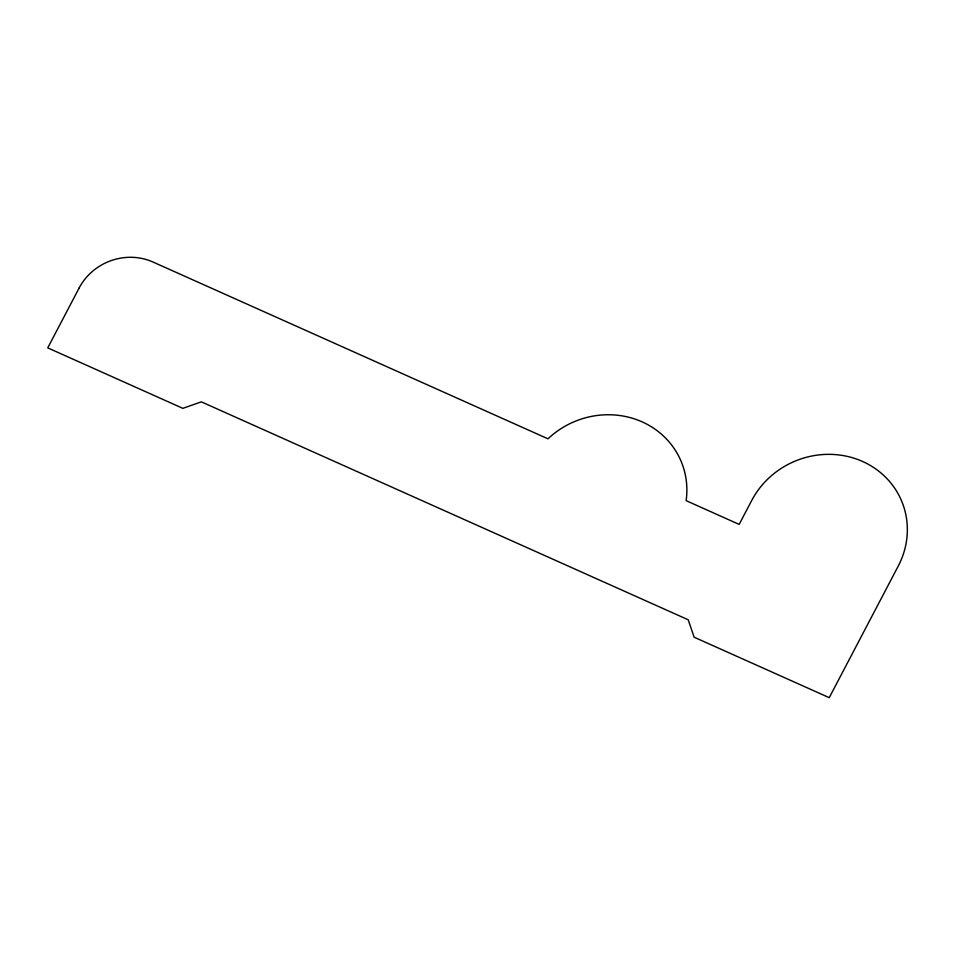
<?xml version="1.0" encoding="UTF-8"?>
<svg xmlns="http://www.w3.org/2000/svg" width="955" height="955" viewBox="0 0 955 955"><rect width="100%" height="100%" fill="white"/><g stroke="black" fill="none" stroke-linecap="round" stroke-linejoin="round"><path stroke-width="1.43" d="M79.122 288.04L47.75 347.871L182.847 408.346L201.338 401.84L688.197 619.771L694.142 637.212L829.238 697.675L898.249 566.064A83.157 78.095 -23.6 0 0 862.616 461.48A83.157 78.095 -23.6 0 0 751.716 500.468L739.17 524.402L686.132 500.659A83.157 78.095 -23.6 0 0 642.154 421.883A83.157 78.095 -23.6 0 0 547.991 438.823L153.051 262.04A55.438 52.059 -23.6 0 0 79.122 288.04"/></g></svg>
